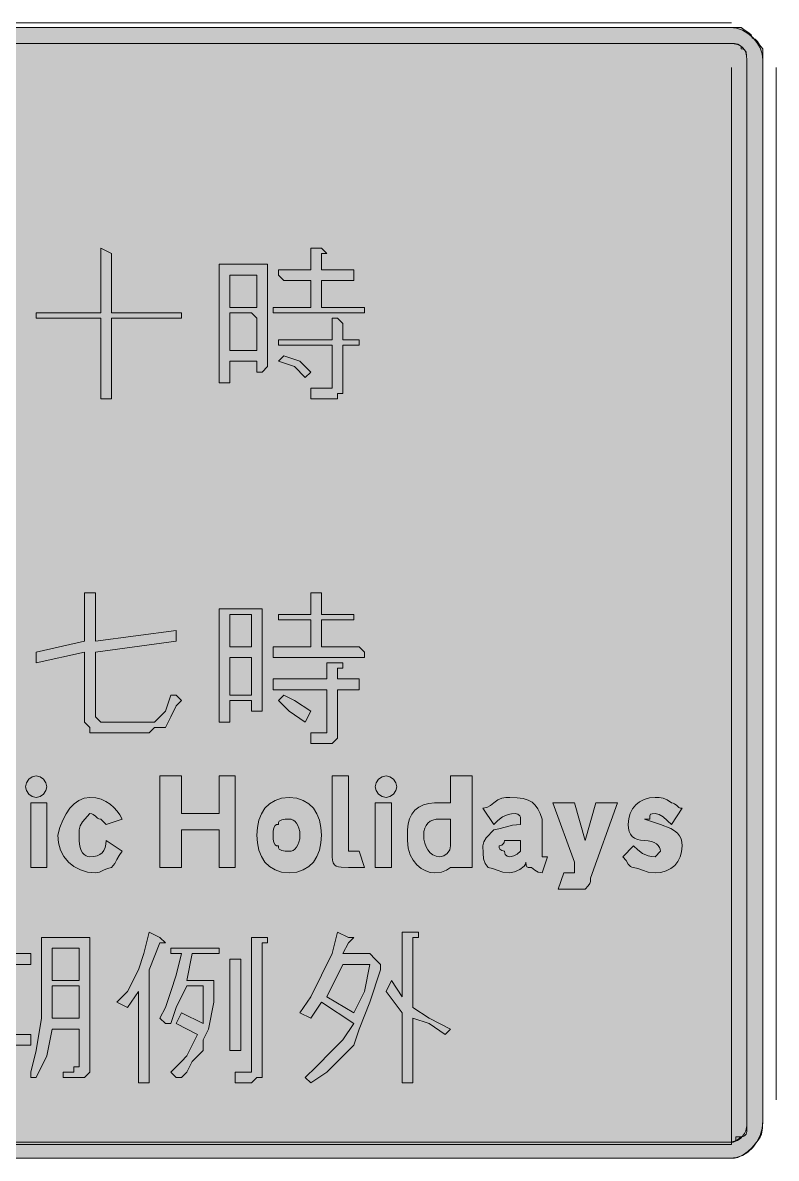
# Model space of a CAD drawing. Header units: metres. Extents: x 15 to 549, y 9 to 262.
# Drawn here: x 381.3 to 549.3, y 9 to 262.1 of the extents above; entities that cross this region are included whole.
import ezdxf

# ---------------------------------------------------------------- set-up
doc = ezdxf.new("R2010")
doc.units = ezdxf.units.M
for name, color, linetype, true_color in [('FILL_BLACK_000000', 7, 'Continuous', 0x000000), ('FILL_WHITE_FFFFFF', 7, 'Continuous', 0xffffff), ('STROKE_BLACK_000000', 7, 'Continuous', 0x000000)]:
    doc.layers.add(name, color=color, linetype=linetype, true_color=true_color)

msp = doc.modelspace()

# ---------------------------------------------------------------- hatches: boundary and pattern name
at = {"layer": 'FILL_BLACK_000000', "true_color": 0x000000}
h = msp.add_hatch(color=7, dxfattribs=at)
h.dxf.hatch_style = 1
h.paths.add_polyline_path([(20.99, 9.23), (20.22, 9.64), (19.47, 10.24), (18.57, 10.43), (17.67, 10.84), (16.77, 11.25), (15.87, 11.44), (15.68, 12.32), (15.27, 13.09), (14.67, 13.84), (14.67, 17.44), (14.67, 253.84), (14.67, 256.24), (14.86, 257.12), (15.27, 257.89), (15.87, 258.64), (16.77, 259.35), (17.67, 259.84), (18.57, 260.33), (19.47, 261.04), (21.87, 261.04), (539.07, 261.04), (541.47, 261.04), (542.35, 260.33), (543.12, 259.84), (543.66, 259.35), (543.82, 259.04), (543.87, 258.64), (544.27, 258.59), (544.58, 258.43), (545.07, 257.89), (545.56, 257.12), (546.27, 256.24), (546.27, 253.84), (546.27, 17.44), (546.23, 15.83), (545.97, 14.44), (545.68, 13.76), (545.26, 13.05), (543.87, 11.44), (542.95, 10.56), (541.92, 9.79), (540.66, 9.25), (539.92, 9.09), (539.07, 9.04), (21.87, 9.04), (20.99, 9.23)])
h.paths.add_polyline_path([(18.27, 13.84), (19.15, 13.65), (19.92, 13.24), (20.67, 12.64), (539.07, 12.64), (539.76, 12.66), (540.12, 12.79), (540.25, 13.15), (540.27, 13.84), (541.47, 13.84), (541.87, 13.89), (542.16, 14.03), (542.52, 14.44), (542.67, 15.04), (542.67, 16.24), (542.67, 253.84), (542.65, 254.72), (542.52, 255.49), (542.16, 256.03), (541.87, 256.19), (541.47, 256.24), (541.42, 256.64), (541.26, 256.93), (540.72, 257.29), (539.95, 257.42), (539.07, 257.44), (20.67, 257.44), (19.92, 257.29), (19.15, 256.93), (18.27, 256.24), (18.27, 253.84), (18.27, 16.24), (18.27, 15.04), (18.27, 13.84)], flags=16)
h = msp.add_hatch(color=7, dxfattribs=at)
h.dxf.hatch_style = 1
h.paths.add_polyline_path([(416.67, 197.44), (416.67, 196.24), (401.07, 196.24), (401.07, 178.24), (398.67, 178.24), (398.67, 196.24), (384.27, 196.24), (384.27, 197.44), (398.67, 197.44), (398.67, 211.84), (401.07, 210.64), (401.07, 197.44), (416.67, 197.44)])
h = msp.add_hatch(color=7, dxfattribs=at)
h.dxf.hatch_style = 1
h.paths.add_polyline_path([(457.47, 197.44), (437.07, 197.44), (437.07, 198.64), (445.47, 198.64), (445.47, 204.64), (439.47, 204.64), (438.27, 205.84), (438.27, 207.04), (439.47, 207.04), (445.47, 207.04), (445.47, 211.84), (446.67, 211.84), (447.87, 211.84), (449.07, 210.64), (447.87, 210.64), (447.87, 207.04), (449.07, 207.04), (455.07, 207.04), (455.07, 205.84), (455.07, 204.64), (449.07, 204.64), (447.87, 204.64), (447.87, 198.64), (449.07, 198.64), (457.47, 198.64), (457.47, 197.44)])
h = msp.add_hatch(color=7, dxfattribs=at)
h.dxf.hatch_style = 1
h.paths.add_polyline_path([(435.87, 208.24), (435.87, 185.44), (434.67, 184.24), (433.47, 184.24), (433.47, 185.44), (433.47, 186.64), (432.27, 186.64), (427.47, 186.64), (427.47, 181.84), (425.07, 181.84), (425.07, 208.24), (434.67, 208.24), (435.87, 208.24)])
h.paths.add_polyline_path([(433.47, 189.04), (433.47, 196.24), (432.27, 197.44), (427.47, 197.44), (427.47, 196.24), (427.47, 189.04), (432.27, 189.04), (433.47, 189.04)], flags=16)
h.paths.add_polyline_path([(433.47, 205.84), (432.27, 205.84), (427.47, 205.84), (427.47, 198.64), (432.27, 198.64), (433.47, 198.64), (433.47, 205.84)], flags=16)
h = msp.add_hatch(color=7, dxfattribs=at)
h.dxf.hatch_style = 1
h.paths.add_polyline_path([(450.27, 196.24), (451.47, 196.24), (452.67, 195.04), (452.67, 192.64), (452.67, 191.44), (456.27, 191.44), (456.27, 190.24), (452.67, 190.24), (452.67, 180.64), (452.67, 179.44), (451.47, 179.44), (451.47, 178.24), (450.27, 178.24), (446.67, 178.24), (445.47, 178.24), (445.47, 179.44), (445.47, 180.64), (446.67, 180.64), (449.07, 180.64), (450.27, 180.64), (450.27, 181.84), (450.27, 190.24), (438.27, 190.24), (438.27, 191.44), (450.27, 191.44), (450.27, 192.64), (450.27, 195.04), (450.27, 196.24)])
h = msp.add_hatch(color=7, dxfattribs=at)
h.dxf.hatch_style = 1
h.paths.add_polyline_path([(443.07, 186.64), (445.47, 184.24), (444.27, 183.04), (441.87, 185.44), (438.27, 186.64), (439.47, 187.84), (443.07, 186.64)])
h = msp.add_hatch(color=7, dxfattribs=at)
h.dxf.hatch_style = 1
h.paths.add_polyline_path([(395.07, 124.24), (395.07, 135.04), (397.47, 135.04), (397.47, 133.84), (397.47, 124.24), (415.47, 126.64), (415.47, 124.24), (397.47, 121.84), (397.47, 107.44), (398.67, 106.24), (401.07, 106.24), (409.47, 106.24), (410.67, 106.24), (413.07, 108.64), (414.27, 112.24), (415.47, 112.24), (416.67, 111.04), (415.47, 109.84), (414.27, 107.44), (413.07, 105.04), (410.67, 105.04), (409.47, 103.84), (397.47, 103.84), (396.27, 103.84), (396.27, 105.04), (395.07, 106.24), (395.07, 107.44), (395.07, 121.84), (384.27, 119.44), (384.27, 121.84), (395.07, 124.24)])
h = msp.add_hatch(color=7, dxfattribs=at)
h.dxf.hatch_style = 1
h.paths.add_polyline_path([(457.47, 121.84), (457.47, 120.64), (456.27, 120.64), (437.07, 120.64), (437.07, 121.84), (437.07, 123.04), (445.47, 123.04), (445.47, 129.04), (439.47, 129.04), (438.27, 129.04), (438.27, 130.24), (439.47, 130.24), (445.47, 130.24), (445.47, 131.44), (445.47, 135.04), (446.67, 135.04), (447.87, 135.04), (447.87, 133.84), (447.87, 131.44), (447.87, 130.24), (455.07, 130.24), (455.07, 129.04), (447.87, 129.04), (447.87, 123.04), (456.27, 123.04), (457.47, 121.84)])
h = msp.add_hatch(color=7, dxfattribs=at)
h.dxf.hatch_style = 1
h.paths.add_polyline_path([(434.67, 108.64), (433.47, 108.64), (432.27, 108.64), (432.27, 111.04), (427.47, 111.04), (427.47, 106.24), (426.27, 106.24), (425.07, 106.24), (425.07, 131.44), (434.67, 131.44), (434.67, 108.64)])
h.paths.add_polyline_path([(432.27, 120.64), (427.47, 120.64), (427.47, 112.24), (432.27, 112.24), (432.27, 120.64)], flags=16)
h.paths.add_polyline_path([(427.47, 130.24), (427.47, 123.04), (432.27, 123.04), (432.27, 130.24), (427.47, 130.24)], flags=16)
h = msp.add_hatch(color=7, dxfattribs=at)
h.dxf.hatch_style = 1
h.paths.add_polyline_path([(450.27, 119.44), (451.47, 119.44), (452.67, 119.44), (452.67, 118.24), (451.47, 118.24), (451.47, 115.84), (452.67, 115.84), (456.27, 115.84), (456.27, 113.44), (452.67, 113.44), (451.47, 113.44), (451.47, 103.84), (451.47, 102.64), (450.27, 101.44), (446.67, 101.44), (445.47, 101.44), (445.47, 102.64), (445.47, 103.84), (449.07, 103.84), (449.07, 105.04), (449.07, 113.44), (438.27, 113.44), (437.07, 113.44), (437.07, 115.84), (438.27, 115.84), (449.07, 115.84), (449.07, 119.44), (450.27, 119.44)])
h = msp.add_hatch(color=7, dxfattribs=at)
h.dxf.hatch_style = 1
h.paths.add_polyline_path([(441.87, 111.04), (445.47, 108.64), (444.27, 106.24), (440.67, 108.64), (438.27, 111.04), (439.47, 112.24), (441.87, 111.04)])
h = msp.add_hatch(color=7, dxfattribs=at)
h.dxf.hatch_style = 1
h.paths.add_polyline_path([(386.46, 90.96), (385.92, 90.19), (385.15, 89.65), (384.27, 89.44), (383.39, 89.65), (382.62, 90.19), (382.08, 90.96), (381.87, 91.84), (382.08, 92.72), (382.62, 93.49), (383.39, 94.03), (384.27, 94.24), (385.15, 94.03), (385.92, 93.49), (386.46, 92.72), (386.67, 91.84), (386.46, 90.96)])
h = msp.add_hatch(color=7, dxfattribs=at)
h.dxf.hatch_style = 1
h.paths.add_polyline_path([(416.67, 94.24), (416.67, 85.84), (420.27, 85.84), (425.07, 85.84), (425.07, 94.24), (428.67, 94.24), (428.67, 73.84), (425.07, 73.84), (425.07, 82.24), (420.27, 82.24), (416.67, 82.24), (416.67, 73.84), (411.87, 73.84), (411.87, 94.24), (416.67, 94.24)])
h = msp.add_hatch(color=7, dxfattribs=at)
h.dxf.hatch_style = 1
h.paths.add_polyline_path([(453.87, 78.64), (453.87, 77.44), (456.27, 77.44), (457.47, 73.84), (456.27, 73.84), (453.87, 73.84), (452.3, 73.88), (451.68, 73.97), (451.17, 74.14), (450.78, 74.43), (450.5, 74.85), (450.33, 75.45), (450.27, 76.24), (450.27, 77.44), (450.27, 94.24), (453.87, 94.24), (453.87, 78.64)])
h = msp.add_hatch(color=7, dxfattribs=at)
h.dxf.hatch_style = 1
h.paths.add_polyline_path([(464.46, 90.96), (463.92, 90.19), (463.15, 89.65), (462.27, 89.44), (461.39, 89.65), (460.62, 90.19), (460.08, 90.96), (459.87, 91.84), (460.08, 92.72), (460.62, 93.49), (461.39, 94.03), (462.27, 94.24), (463.15, 94.03), (463.92, 93.49), (464.46, 92.72), (464.67, 91.84), (464.46, 90.96)])
h = msp.add_hatch(color=7, dxfattribs=at)
h.dxf.hatch_style = 1
h.paths.add_polyline_path([(481.47, 94.24), (481.47, 73.84), (476.67, 73.84), (475.77, 73.24), (474.65, 72.83), (473.07, 72.64), (472.12, 72.75), (471.12, 73.09), (470.12, 73.65), (469.17, 74.44), (468.34, 75.45), (467.67, 76.69), (467.23, 78.15), (467.07, 79.84), (467.07, 81.04), (467.07, 82.24), (467.18, 83.53), (467.5, 84.7), (468.02, 85.72), (468.72, 86.59), (469.59, 87.29), (470.61, 87.81), (471.78, 88.13), (473.07, 88.24), (476.67, 88.24), (476.67, 94.24), (481.47, 94.24)])
h.paths.add_polyline_path([(476.67, 83.44), (476.67, 84.64), (474.27, 84.64), (473.43, 84.58), (472.7, 84.41), (472.08, 84.13), (471.57, 83.74), (471.18, 83.23), (470.9, 82.61), (470.73, 81.88), (470.67, 81.04), (470.73, 80.14), (470.9, 79.28), (471.18, 78.47), (471.57, 77.74), (472.08, 77.13), (472.7, 76.65), (473.43, 76.35), (474.27, 76.24), (475.15, 76.45), (475.92, 76.99), (476.46, 77.76), (476.67, 78.64), (476.67, 82.24), (476.67, 83.44)], flags=16)
h = msp.add_hatch(color=7, dxfattribs=at)
h.dxf.hatch_style = 1
h.paths.add_polyline_path([(403.47, 77.44), (402.76, 76.54), (402.27, 75.64), (401.78, 74.74), (401.07, 73.84), (400.17, 73.65), (399.27, 73.24), (398.37, 72.83), (397.47, 72.64), (395.73, 72.8), (394.13, 73.28), (392.7, 74.03), (391.47, 75.04), (390.46, 76.27), (389.71, 77.7), (389.23, 79.3), (389.07, 81.04), (389.58, 82.78), (390.2, 84.38), (390.93, 85.81), (391.77, 87.04), (392.73, 88.05), (393.8, 88.8), (394.98, 89.28), (396.27, 89.44), (397.56, 89.33), (398.75, 89.03), (399.81, 88.55), (400.77, 87.94), (401.61, 87.21), (402.35, 86.4), (402.96, 85.54), (403.47, 84.64), (399.87, 83.44), (398.67, 84.64), (398.27, 84.69), (397.96, 84.83), (397.47, 85.24), (396.98, 85.65), (396.67, 85.79), (396.27, 85.84), (394.62, 84.04), (394.08, 83.14), (393.87, 82.24), (393.87, 81.04), (393.87, 79.84), (393.92, 79), (394.08, 78.26), (394.31, 77.65), (394.62, 77.14), (394.98, 76.75), (395.39, 76.46), (395.82, 76.3), (396.27, 76.24), (397.11, 76.3), (397.85, 76.46), (398.46, 76.75), (398.97, 77.14), (399.36, 77.65), (399.65, 78.26), (399.81, 79), (399.87, 79.84), (403.47, 77.44)])
h = msp.add_hatch(color=7, dxfattribs=at)
h.dxf.hatch_style = 1
h.paths.add_polyline_path([(433.92, 84.38), (434.48, 85.81), (435.27, 87.04), (436.28, 88.05), (437.52, 88.8), (438.98, 89.28), (440.67, 89.44), (442.36, 89.28), (443.82, 88.8), (445.06, 88.05), (446.07, 87.04), (446.86, 85.81), (447.42, 84.38), (447.76, 82.78), (447.87, 81.04), (447.76, 79.3), (447.42, 77.7), (446.86, 76.27), (446.07, 75.04), (445.06, 74.03), (443.82, 73.28), (442.36, 72.8), (440.67, 72.64), (438.98, 72.8), (437.52, 73.28), (436.28, 74.03), (435.27, 75.04), (434.48, 76.27), (433.92, 77.7), (433.58, 79.3), (433.47, 81.04), (433.58, 82.78), (433.92, 84.38)])
h.paths.add_polyline_path([(439.02, 84.49), (438.48, 84.13), (438.32, 83.84), (438.27, 83.44), (437.87, 83.39), (437.58, 83.23), (437.22, 82.69), (437.09, 81.92), (437.07, 81.04), (437.09, 80.16), (437.22, 79.39), (437.58, 78.85), (437.87, 78.69), (438.27, 78.64), (438.32, 78.24), (438.48, 77.95), (439.02, 77.59), (439.79, 77.46), (440.67, 77.44), (441.12, 77.5), (441.55, 77.66), (441.96, 77.95), (442.32, 78.34), (442.63, 78.85), (442.86, 79.46), (443.02, 80.2), (443.07, 81.04), (443.02, 81.88), (442.86, 82.61), (442.63, 83.23), (442.32, 83.74), (441.96, 84.13), (441.55, 84.41), (441.12, 84.58), (440.67, 84.64), (439.79, 84.62), (439.02, 84.49)], flags=16)
h = msp.add_hatch(color=7, dxfattribs=at)
h.dxf.hatch_style = 1
h.paths.add_polyline_path([(492.22, 85.04), (492.08, 85.33), (491.67, 85.69), (491.07, 85.84), (490.22, 85.79), (489.48, 85.63), (488.22, 85.09), (487.19, 84.32), (486.27, 83.44), (483.87, 87.04), (484.75, 87.23), (485.52, 87.64), (486.27, 88.24), (487.17, 88.93), (488.07, 89.29), (488.97, 89.42), (489.87, 89.44), (491.51, 89.38), (492.85, 89.2), (493.94, 88.87), (494.82, 88.39), (495.53, 87.74), (496.11, 86.91), (496.61, 85.88), (497.07, 84.64), (497.07, 77.44), (497.07, 76.24), (498.27, 76.24), (497.07, 72.64), (496.19, 72.83), (495.42, 73.24), (494.67, 73.84), (493.98, 73.86), (493.62, 73.99), (493.49, 74.35), (493.47, 75.04), (493.36, 74.59), (493.08, 74.16), (492.12, 73.39), (490.94, 72.85), (489.87, 72.64), (488.28, 72.83), (487.02, 73.24), (485.99, 73.65), (485.07, 73.84), (484.38, 74.76), (484.02, 75.79), (483.89, 77.05), (483.87, 78.64), (484.08, 79.54), (484.62, 80.44), (486.27, 82.24), (487.38, 82.43), (488.82, 82.84), (490.49, 83.25), (492.27, 83.44), (492.27, 84.64), (492.22, 85.04)])
h.paths.add_polyline_path([(487.66, 77.95), (488.07, 77.59), (488.67, 77.44), (488.72, 77.04), (488.86, 76.75), (489.27, 76.39), (489.87, 76.24), (490.75, 76.43), (491.52, 76.84), (492.27, 77.44), (492.27, 79.84), (488.67, 79.84), (488.62, 79.44), (488.48, 79.15), (488.07, 78.79), (487.47, 78.64), (487.52, 78.24), (487.66, 77.95)], flags=16)
h = msp.add_hatch(color=7, dxfattribs=at)
h.dxf.hatch_style = 1
h.paths.add_polyline_path([(525.74, 82.52), (526.57, 82.03), (527.22, 81.49), (527.7, 80.9), (528.03, 80.23), (528.21, 79.49), (528.27, 78.64), (528.16, 77.35), (527.84, 76.18), (527.32, 75.16), (526.62, 74.29), (525.75, 73.59), (524.73, 73.07), (523.56, 72.75), (522.27, 72.64), (520.68, 72.83), (519.42, 73.24), (518.39, 73.65), (517.47, 73.84), (517.07, 73.89), (516.76, 74.05), (516.27, 74.59), (515.78, 75.36), (515.07, 76.24), (517.47, 78.64), (518.39, 77.76), (519.42, 76.99), (520.68, 76.45), (521.42, 76.29), (522.27, 76.24), (523.47, 77.44), (523.41, 77.89), (523.25, 78.32), (522.96, 78.73), (522.57, 79.09), (522.06, 79.4), (521.45, 79.63), (520.71, 79.79), (519.87, 79.84), (519.03, 79.9), (518.3, 80.06), (517.68, 80.35), (517.17, 80.74), (516.78, 81.25), (516.5, 81.86), (516.33, 82.6), (516.27, 83.44), (516.38, 84.73), (516.7, 85.9), (517.22, 86.92), (517.92, 87.79), (518.79, 88.49), (519.81, 89.01), (520.98, 89.33), (522.27, 89.44), (523.17, 89.42), (524.07, 89.29), (524.97, 88.93), (525.87, 88.24), (526.27, 88.19), (526.58, 88.05), (527.07, 87.64), (527.56, 87.23), (527.87, 87.09), (528.27, 87.04), (525.87, 83.44), (524.07, 85.09), (523.17, 85.63), (522.27, 85.84), (521.58, 85.82), (521.22, 85.69), (521.09, 85.33), (521.07, 84.64), (519.87, 84.64), (523.47, 83.44), (525.74, 82.52)])
h = msp.add_hatch(color=7, dxfattribs=at)
h.dxf.hatch_style = 1
h.paths.add_polyline_path([(383.07, 88.24), (386.67, 88.24), (386.67, 73.84), (383.07, 73.84), (383.07, 88.24)])
h = msp.add_hatch(color=7, dxfattribs=at)
h.dxf.hatch_style = 1
h.paths.add_polyline_path([(463.47, 88.24), (463.47, 73.84), (459.87, 73.84), (459.87, 88.24), (463.47, 88.24)])
h = msp.add_hatch(color=7, dxfattribs=at)
h.dxf.hatch_style = 1
h.paths.add_polyline_path([(509.07, 88.24), (513.87, 88.24), (507.87, 71.44), (507.85, 70.73), (507.72, 70.24), (507.36, 69.75), (506.67, 69.04), (505.47, 69.04), (500.67, 69.04), (501.87, 72.64), (503.07, 72.64), (504.27, 72.64), (504.27, 73.84), (504.27, 75.04), (499.47, 88.24), (504.27, 88.24), (506.67, 79.84), (509.07, 88.24)])
h = msp.add_hatch(color=7, dxfattribs=at)
h.dxf.hatch_style = 1
h.paths.add_polyline_path([(365.07, 54.64), (367.47, 54.64), (368.67, 54.64), (368.67, 59.44), (369.87, 59.44), (371.07, 59.44), (371.07, 58.24), (371.07, 54.64), (377.07, 54.64), (377.07, 59.44), (379.47, 59.44), (380.67, 58.24), (379.47, 58.24), (379.47, 54.64), (383.07, 54.64), (383.07, 53.44), (383.07, 52.24), (379.47, 52.24), (379.47, 36.64), (383.07, 36.64), (383.07, 35.44), (383.07, 34.24), (363.87, 34.24), (363.87, 35.44), (363.87, 36.64), (367.47, 36.64), (368.67, 36.64), (368.67, 52.24), (367.47, 52.24), (365.07, 52.24), (365.07, 53.44), (365.07, 54.64)])
h.paths.add_polyline_path([(377.07, 48.64), (377.07, 52.24), (371.07, 52.24), (371.07, 48.64), (377.07, 48.64)], flags=16)
h.paths.add_polyline_path([(377.07, 47.44), (371.07, 47.44), (371.07, 46.24), (371.07, 42.64), (377.07, 42.64), (377.07, 46.24), (377.07, 47.44)], flags=16)
h.paths.add_polyline_path([(371.07, 40.24), (371.07, 36.64), (377.07, 36.64), (377.07, 40.24), (377.07, 41.44), (371.07, 41.44), (371.07, 40.24)], flags=16)
h = msp.add_hatch(color=7, dxfattribs=at)
h.dxf.hatch_style = 1
h.paths.add_polyline_path([(393.87, 30.64), (393.87, 31.84), (393.87, 37.84), (387.87, 37.84), (386.67, 31.84), (384.27, 27.04), (383.07, 27.04), (383.07, 28.24), (384.27, 33.04), (385.47, 40.24), (385.47, 48.64), (385.47, 58.24), (396.27, 58.24), (396.27, 31.84), (396.27, 30.64), (396.27, 28.24), (395.07, 27.04), (393.87, 27.04), (390.27, 27.04), (390.27, 28.24), (392.67, 28.24), (392.67, 29.44), (393.87, 29.44), (393.87, 30.64)])
h.paths.add_polyline_path([(393.87, 47.44), (387.87, 47.44), (387.87, 40.24), (393.87, 40.24), (393.87, 47.44)], flags=16)
h.paths.add_polyline_path([(387.87, 55.84), (387.87, 48.64), (393.87, 48.64), (393.87, 55.84), (387.87, 55.84)], flags=16)
h = msp.add_hatch(color=7, dxfattribs=at)
h.dxf.hatch_style = 1
h.paths.add_polyline_path([(404.67, 46.24), (407.07, 51.04), (408.27, 54.64), (409.47, 59.44), (411.87, 58.24), (413.07, 57.04), (411.87, 57.04), (409.47, 51.04), (409.47, 25.84), (407.07, 25.84), (407.07, 46.24), (404.67, 42.64), (402.27, 43.84), (404.67, 46.24)])
h = msp.add_hatch(color=7, dxfattribs=at)
h.dxf.hatch_style = 1
h.paths.add_polyline_path([(431.07, 28.24), (432.27, 28.24), (432.27, 29.44), (432.27, 30.64), (432.27, 58.24), (434.67, 58.24), (435.87, 58.24), (435.87, 57.04), (434.67, 57.04), (434.67, 29.44), (434.67, 28.24), (434.67, 27.04), (433.47, 27.04), (432.27, 25.84), (429.87, 25.84), (428.67, 25.84), (428.67, 27.04), (428.67, 28.24), (429.87, 28.24), (431.07, 28.24)])
h = msp.add_hatch(color=7, dxfattribs=at)
h.dxf.hatch_style = 1
h.paths.add_polyline_path([(455.07, 39.04), (447.87, 43.84), (445.47, 40.24), (443.07, 41.44), (445.47, 45.04), (447.87, 49.84), (450.27, 54.64), (451.47, 59.44), (453.87, 58.24), (455.07, 58.24), (453.87, 57.04), (452.67, 54.64), (458.67, 54.64), (459.87, 53.44), (461.07, 52.24), (461.07, 51.04), (458.67, 43.84), (456.27, 37.84), (455.07, 34.24), (451.47, 30.64), (449.07, 28.24), (445.47, 25.84), (444.27, 27.04), (446.67, 29.44), (450.27, 33.04), (452.67, 35.44), (455.07, 39.04)])
h.paths.add_polyline_path([(449.07, 45.04), (455.07, 41.44), (457.47, 46.24), (458.67, 52.24), (452.67, 52.24), (449.07, 45.04)], flags=16)
h = msp.add_hatch(color=7, dxfattribs=at)
h.dxf.hatch_style = 1
h.paths.add_polyline_path([(465.87, 45.04), (465.87, 59.44), (468.27, 59.44), (469.47, 59.44), (469.47, 58.24), (468.27, 58.24), (468.27, 42.64), (471.87, 40.24), (476.67, 37.84), (475.47, 36.64), (471.87, 39.04), (468.27, 40.24), (468.27, 25.84), (465.87, 25.84), (465.87, 41.44), (462.27, 46.24), (463.47, 48.64), (465.87, 45.04)])
h = msp.add_hatch(color=7, dxfattribs=at)
h.dxf.hatch_style = 1
h.paths.add_polyline_path([(414.27, 55.84), (425.07, 55.84), (425.07, 54.64), (419.07, 54.64), (417.87, 48.64), (423.87, 48.64), (423.87, 43.84), (422.67, 37.84), (421.47, 35.44), (421.47, 33.04), (419.07, 30.64), (417.87, 28.24), (416.67, 27.04), (415.47, 27.04), (414.27, 28.24), (416.67, 30.64), (417.87, 31.84), (419.07, 34.24), (420.27, 36.64), (415.47, 39.04), (416.67, 41.44), (421.47, 39.04), (421.47, 42.64), (421.47, 47.44), (417.87, 47.44), (415.47, 42.64), (414.27, 39.04), (413.07, 39.04), (411.87, 40.24), (413.07, 42.64), (414.27, 46.24), (415.47, 49.84), (416.67, 54.64), (414.27, 54.64), (414.27, 55.84)])
h = msp.add_hatch(color=7, dxfattribs=at)
h.dxf.hatch_style = 1
h.paths.add_polyline_path([(429.87, 53.44), (429.87, 52.24), (429.87, 33.04), (427.47, 33.04), (427.47, 53.44), (428.67, 53.44), (429.87, 53.44)])
at = {"layer": 'FILL_WHITE_FFFFFF', "true_color": 0xffffff}
h = msp.add_hatch(color=7, dxfattribs=at)
h.dxf.hatch_style = 1
h.paths.add_polyline_path([(539.95, 257.42), (540.72, 257.29), (541.26, 256.93), (541.42, 256.64), (541.47, 256.24), (541.87, 256.19), (542.16, 256.03), (542.52, 255.49), (542.65, 254.72), (542.67, 253.84), (542.67, 16.24), (542.67, 15.04), (542.52, 14.44), (542.16, 14.03), (541.87, 13.89), (541.47, 13.84), (540.72, 13.24), (539.95, 12.83), (539.07, 12.64), (20.67, 12.64), (19.47, 13.84), (18.27, 13.84), (18.27, 15.04), (18.27, 16.24), (18.27, 253.84), (18.27, 256.24), (19.15, 256.93), (19.92, 257.29), (20.67, 257.44), (539.07, 257.44), (539.95, 257.42)])

# ---------------------------------------------------------------- linework, layer by layer
at = {"layer": 'FILL_BLACK_000000', "lineweight": 0, "true_color": 0x000000}
for points in [[(21.87, 261.04), (539.07, 261.04), (541.47, 261.04), (542.35, 260.33), (543.12, 259.84), (543.66, 259.35), (543.82, 259.04), (543.87, 258.64), (544.27, 258.59), (544.58, 258.43), (545.07, 257.89), (545.56, 257.12), (546.27, 256.24), (546.27, 253.84), (546.27, 17.44), (546.23, 15.83), (545.97, 14.44), (545.68, 13.76), (545.26, 13.05), (543.87, 11.44), (542.95, 10.56), (541.92, 9.79), (540.66, 9.25), (539.92, 9.09), (539.07, 9.04), (21.87, 9.04)], [(20.67, 12.64), (539.07, 12.64), (539.76, 12.66), (540.12, 12.79), (540.25, 13.15), (540.27, 13.84), (541.47, 13.84), (541.87, 13.89), (542.16, 14.03), (542.52, 14.44), (542.67, 15.04), (542.67, 16.24), (542.67, 253.84), (542.65, 254.72), (542.52, 255.49), (542.16, 256.03), (541.87, 256.19), (541.47, 256.24), (541.42, 256.64), (541.26, 256.93), (540.72, 257.29), (539.95, 257.42), (539.07, 257.44), (20.67, 257.44)], [(379.47, 54.64), (383.07, 54.64), (383.07, 53.44), (383.07, 52.24), (379.47, 52.24)], [(379.47, 36.64), (383.07, 36.64), (383.07, 35.44), (383.07, 34.24), (363.87, 34.24)]]:
    msp.add_lwpolyline(points, dxfattribs=at)
for points in [[(416.67, 197.44), (416.67, 196.24), (401.07, 196.24), (401.07, 178.24), (398.67, 178.24), (398.67, 196.24), (384.27, 196.24), (384.27, 197.44), (398.67, 197.44), (398.67, 211.84), (401.07, 210.64), (401.07, 197.44)], [(457.47, 197.44), (437.07, 197.44), (437.07, 198.64), (445.47, 198.64), (445.47, 204.64), (439.47, 204.64), (438.27, 205.84), (438.27, 207.04), (439.47, 207.04), (445.47, 207.04), (445.47, 211.84), (446.67, 211.84), (447.87, 211.84), (449.07, 210.64), (447.87, 210.64), (447.87, 207.04), (449.07, 207.04), (455.07, 207.04), (455.07, 205.84), (455.07, 204.64), (449.07, 204.64), (447.87, 204.64), (447.87, 198.64), (449.07, 198.64), (457.47, 198.64)], [(435.87, 208.24), (435.87, 185.44), (434.67, 184.24), (433.47, 184.24), (433.47, 185.44), (433.47, 186.64), (432.27, 186.64), (427.47, 186.64), (427.47, 181.84), (425.07, 181.84), (425.07, 208.24), (434.67, 208.24)], [(433.47, 205.84), (432.27, 205.84), (427.47, 205.84), (427.47, 198.64), (432.27, 198.64), (433.47, 198.64)], [(433.47, 189.04), (433.47, 196.24), (432.27, 197.44), (427.47, 197.44), (427.47, 196.24), (427.47, 189.04), (432.27, 189.04)], [(450.27, 196.24), (451.47, 196.24), (452.67, 195.04), (452.67, 192.64), (452.67, 191.44), (456.27, 191.44), (456.27, 190.24), (452.67, 190.24), (452.67, 180.64), (452.67, 179.44), (451.47, 179.44), (451.47, 178.24), (450.27, 178.24), (446.67, 178.24), (445.47, 178.24), (445.47, 179.44), (445.47, 180.64), (446.67, 180.64), (449.07, 180.64), (450.27, 180.64), (450.27, 181.84), (450.27, 190.24), (438.27, 190.24), (438.27, 191.44), (450.27, 191.44), (450.27, 192.64), (450.27, 195.04)], [(443.07, 186.64), (445.47, 184.24), (444.27, 183.04), (441.87, 185.44), (438.27, 186.64), (439.47, 187.84)], [(395.07, 124.24), (395.07, 135.04), (397.47, 135.04), (397.47, 133.84), (397.47, 124.24), (415.47, 126.64), (415.47, 124.24), (397.47, 121.84), (397.47, 107.44), (398.67, 106.24), (401.07, 106.24), (409.47, 106.24), (410.67, 106.24), (413.07, 108.64), (414.27, 112.24), (415.47, 112.24), (416.67, 111.04), (415.47, 109.84), (414.27, 107.44), (413.07, 105.04), (410.67, 105.04), (409.47, 103.84), (397.47, 103.84), (396.27, 103.84), (396.27, 105.04), (395.07, 106.24), (395.07, 107.44), (395.07, 121.84), (384.27, 119.44), (384.27, 121.84)], [(457.47, 121.84), (457.47, 120.64), (456.27, 120.64), (437.07, 120.64), (437.07, 121.84), (437.07, 123.04), (445.47, 123.04), (445.47, 129.04), (439.47, 129.04), (438.27, 129.04), (438.27, 130.24), (439.47, 130.24), (445.47, 130.24), (445.47, 131.44), (445.47, 135.04), (446.67, 135.04), (447.87, 135.04), (447.87, 133.84), (447.87, 131.44), (447.87, 130.24), (455.07, 130.24), (455.07, 129.04), (447.87, 129.04), (447.87, 123.04), (456.27, 123.04)], [(434.67, 108.64), (433.47, 108.64), (432.27, 108.64), (432.27, 111.04), (427.47, 111.04), (427.47, 106.24), (426.27, 106.24), (425.07, 106.24), (425.07, 131.44), (434.67, 131.44)], [(427.47, 130.24), (427.47, 123.04), (432.27, 123.04), (432.27, 130.24)], [(432.27, 120.64), (427.47, 120.64), (427.47, 112.24), (432.27, 112.24)], [(450.27, 119.44), (451.47, 119.44), (452.67, 119.44), (452.67, 118.24), (451.47, 118.24), (451.47, 115.84), (452.67, 115.84), (456.27, 115.84), (456.27, 113.44), (452.67, 113.44), (451.47, 113.44), (451.47, 103.84), (451.47, 102.64), (450.27, 101.44), (446.67, 101.44), (445.47, 101.44), (445.47, 102.64), (445.47, 103.84), (449.07, 103.84), (449.07, 105.04), (449.07, 113.44), (438.27, 113.44), (437.07, 113.44), (437.07, 115.84), (438.27, 115.84), (449.07, 115.84), (449.07, 119.44)], [(441.87, 111.04), (445.47, 108.64), (444.27, 106.24), (440.67, 108.64), (438.27, 111.04), (439.47, 112.24)], [(386.46, 90.96), (385.92, 90.19), (385.15, 89.65), (384.27, 89.44), (383.39, 89.65), (382.62, 90.19), (382.08, 90.96), (381.87, 91.84), (382.08, 92.72), (382.62, 93.49), (383.39, 94.03), (384.27, 94.24), (385.15, 94.03), (385.92, 93.49), (386.46, 92.72), (386.67, 91.84)], [(416.67, 94.24), (416.67, 85.84), (420.27, 85.84), (425.07, 85.84), (425.07, 94.24), (428.67, 94.24), (428.67, 73.84), (425.07, 73.84), (425.07, 82.24), (420.27, 82.24), (416.67, 82.24), (416.67, 73.84), (411.87, 73.84), (411.87, 94.24)], [(453.87, 78.64), (453.87, 77.44), (456.27, 77.44), (457.47, 73.84), (456.27, 73.84), (453.87, 73.84), (452.3, 73.88), (451.68, 73.97), (451.17, 74.14), (450.78, 74.43), (450.5, 74.85), (450.33, 75.45), (450.27, 76.24), (450.27, 77.44), (450.27, 94.24), (453.87, 94.24)], [(464.46, 90.96), (463.92, 90.19), (463.15, 89.65), (462.27, 89.44), (461.39, 89.65), (460.62, 90.19), (460.08, 90.96), (459.87, 91.84), (460.08, 92.72), (460.62, 93.49), (461.39, 94.03), (462.27, 94.24), (463.15, 94.03), (463.92, 93.49), (464.46, 92.72), (464.67, 91.84)], [(481.47, 94.24), (481.47, 73.84), (476.67, 73.84), (475.77, 73.24), (474.65, 72.83), (473.07, 72.64), (472.12, 72.75), (471.12, 73.09), (470.12, 73.65), (469.17, 74.44), (468.34, 75.45), (467.67, 76.69), (467.23, 78.15), (467.07, 79.84), (467.07, 81.04), (467.07, 82.24), (467.18, 83.53), (467.5, 84.7), (468.02, 85.72), (468.72, 86.59), (469.59, 87.29), (470.61, 87.81), (471.78, 88.13), (473.07, 88.24), (476.67, 88.24), (476.67, 94.24)], [(403.47, 77.44), (402.76, 76.54), (402.27, 75.64), (401.78, 74.74), (401.07, 73.84), (400.17, 73.65), (399.27, 73.24), (398.37, 72.83), (397.47, 72.64), (395.73, 72.8), (394.13, 73.28), (392.7, 74.03), (391.47, 75.04), (390.46, 76.27), (389.71, 77.7), (389.23, 79.3), (389.07, 81.04), (389.58, 82.78), (390.2, 84.38), (390.93, 85.81), (391.77, 87.04), (392.73, 88.05), (393.8, 88.8), (394.98, 89.28), (396.27, 89.44), (397.56, 89.33), (398.75, 89.03), (399.81, 88.55), (400.77, 87.94), (401.61, 87.21), (402.35, 86.4), (402.96, 85.54), (403.47, 84.64), (399.87, 83.44), (398.67, 84.64), (398.27, 84.69), (397.96, 84.83), (397.47, 85.24), (396.98, 85.65), (396.67, 85.79), (396.27, 85.84), (394.62, 84.04), (394.08, 83.14), (393.87, 82.24), (393.87, 81.04), (393.87, 79.84), (393.92, 79), (394.08, 78.26), (394.31, 77.65), (394.62, 77.14), (394.98, 76.75), (395.39, 76.46), (395.82, 76.3), (396.27, 76.24), (397.11, 76.3), (397.85, 76.46), (398.46, 76.75), (398.97, 77.14), (399.36, 77.65), (399.65, 78.26), (399.81, 79), (399.87, 79.84)], [(433.92, 84.38), (434.48, 85.81), (435.27, 87.04), (436.28, 88.05), (437.52, 88.8), (438.98, 89.28), (440.67, 89.44), (442.36, 89.28), (443.82, 88.8), (445.06, 88.05), (446.07, 87.04), (446.86, 85.81), (447.42, 84.38), (447.76, 82.78), (447.87, 81.04), (447.76, 79.3), (447.42, 77.7), (446.86, 76.27), (446.07, 75.04), (445.06, 74.03), (443.82, 73.28), (442.36, 72.8), (440.67, 72.64), (438.98, 72.8), (437.52, 73.28), (436.28, 74.03), (435.27, 75.04), (434.48, 76.27), (433.92, 77.7), (433.58, 79.3), (433.47, 81.04), (433.58, 82.78)], [(492.22, 85.04), (492.08, 85.33), (491.67, 85.69), (491.07, 85.84), (490.22, 85.79), (489.48, 85.63), (488.22, 85.09), (487.19, 84.32), (486.27, 83.44), (483.87, 87.04), (484.75, 87.23), (485.52, 87.64), (486.27, 88.24), (487.17, 88.93), (488.07, 89.29), (488.97, 89.42), (489.87, 89.44), (491.51, 89.38), (492.85, 89.2), (493.94, 88.87), (494.82, 88.39), (495.53, 87.74), (496.11, 86.91), (496.61, 85.88), (497.07, 84.64), (497.07, 77.44), (497.07, 76.24), (498.27, 76.24), (497.07, 72.64), (496.19, 72.83), (495.42, 73.24), (494.67, 73.84), (493.98, 73.86), (493.62, 73.99), (493.49, 74.35), (493.47, 75.04), (493.36, 74.59), (493.08, 74.16), (492.12, 73.39), (490.94, 72.85), (489.87, 72.64), (488.28, 72.83), (487.02, 73.24), (485.99, 73.65), (485.07, 73.84), (484.38, 74.76), (484.02, 75.79), (483.89, 77.05), (483.87, 78.64), (484.08, 79.54), (484.62, 80.44), (486.27, 82.24), (487.38, 82.43), (488.82, 82.84), (490.49, 83.25), (492.27, 83.44), (492.27, 84.64)], [(525.74, 82.52), (526.57, 82.03), (527.22, 81.49), (527.7, 80.9), (528.03, 80.23), (528.21, 79.49), (528.27, 78.64), (528.16, 77.35), (527.84, 76.18), (527.32, 75.16), (526.62, 74.29), (525.75, 73.59), (524.73, 73.07), (523.56, 72.75), (522.27, 72.64), (520.68, 72.83), (519.42, 73.24), (518.39, 73.65), (517.47, 73.84), (517.07, 73.89), (516.76, 74.05), (516.27, 74.59), (515.78, 75.36), (515.07, 76.24), (517.47, 78.64), (518.39, 77.76), (519.42, 76.99), (520.68, 76.45), (521.42, 76.29), (522.27, 76.24), (523.47, 77.44), (523.41, 77.89), (523.25, 78.32), (522.96, 78.73), (522.57, 79.09), (522.06, 79.4), (521.45, 79.63), (520.71, 79.79), (519.87, 79.84), (519.03, 79.9), (518.3, 80.06), (517.68, 80.35), (517.17, 80.74), (516.78, 81.25), (516.5, 81.86), (516.33, 82.6), (516.27, 83.44), (516.38, 84.73), (516.7, 85.9), (517.22, 86.92), (517.92, 87.79), (518.79, 88.49), (519.81, 89.01), (520.98, 89.33), (522.27, 89.44), (523.17, 89.42), (524.07, 89.29), (524.97, 88.93), (525.87, 88.24), (526.27, 88.19), (526.58, 88.05), (527.07, 87.64), (527.56, 87.23), (527.87, 87.09), (528.27, 87.04), (525.87, 83.44), (524.07, 85.09), (523.17, 85.63), (522.27, 85.84), (521.58, 85.82), (521.22, 85.69), (521.09, 85.33), (521.07, 84.64), (519.87, 84.64), (523.47, 83.44)], [(383.07, 88.24), (386.67, 88.24), (386.67, 73.84), (383.07, 73.84)], [(463.47, 88.24), (463.47, 73.84), (459.87, 73.84), (459.87, 88.24)], [(509.07, 88.24), (513.87, 88.24), (507.87, 71.44), (507.85, 70.73), (507.72, 70.24), (507.36, 69.75), (506.67, 69.04), (505.47, 69.04), (500.67, 69.04), (501.87, 72.64), (503.07, 72.64), (504.27, 72.64), (504.27, 73.84), (504.27, 75.04), (499.47, 88.24), (504.27, 88.24), (506.67, 79.84)], [(439.02, 84.49), (438.48, 84.13), (438.32, 83.84), (438.27, 83.44), (437.87, 83.39), (437.58, 83.23), (437.22, 82.69), (437.09, 81.92), (437.07, 81.04), (437.09, 80.16), (437.22, 79.39), (437.58, 78.85), (437.87, 78.69), (438.27, 78.64), (438.32, 78.24), (438.48, 77.95), (439.02, 77.59), (439.79, 77.46), (440.67, 77.44), (441.12, 77.5), (441.55, 77.66), (441.96, 77.95), (442.32, 78.34), (442.63, 78.85), (442.86, 79.46), (443.02, 80.2), (443.07, 81.04), (443.02, 81.88), (442.86, 82.61), (442.63, 83.23), (442.32, 83.74), (441.96, 84.13), (441.55, 84.41), (441.12, 84.58), (440.67, 84.64), (439.79, 84.62)], [(476.67, 83.44), (476.67, 84.64), (474.27, 84.64), (473.43, 84.58), (472.7, 84.41), (472.08, 84.13), (471.57, 83.74), (471.18, 83.23), (470.9, 82.61), (470.73, 81.88), (470.67, 81.04), (470.73, 80.14), (470.9, 79.28), (471.18, 78.47), (471.57, 77.74), (472.08, 77.13), (472.7, 76.65), (473.43, 76.35), (474.27, 76.24), (475.15, 76.45), (475.92, 76.99), (476.46, 77.76), (476.67, 78.64), (476.67, 82.24)], [(487.66, 77.95), (488.07, 77.59), (488.67, 77.44), (488.72, 77.04), (488.86, 76.75), (489.27, 76.39), (489.87, 76.24), (490.75, 76.43), (491.52, 76.84), (492.27, 77.44), (492.27, 79.84), (488.67, 79.84), (488.62, 79.44), (488.48, 79.15), (488.07, 78.79), (487.47, 78.64), (487.52, 78.24)], [(393.87, 30.64), (393.87, 31.84), (393.87, 37.84), (387.87, 37.84), (386.67, 31.84), (384.27, 27.04), (383.07, 27.04), (383.07, 28.24), (384.27, 33.04), (385.47, 40.24), (385.47, 48.64), (385.47, 58.24), (396.27, 58.24), (396.27, 31.84), (396.27, 30.64), (396.27, 28.24), (395.07, 27.04), (393.87, 27.04), (390.27, 27.04), (390.27, 28.24), (392.67, 28.24), (392.67, 29.44), (393.87, 29.44)], [(404.67, 46.24), (407.07, 51.04), (408.27, 54.64), (409.47, 59.44), (411.87, 58.24), (413.07, 57.04), (411.87, 57.04), (409.47, 51.04), (409.47, 25.84), (407.07, 25.84), (407.07, 46.24), (404.67, 42.64), (402.27, 43.84)], [(431.07, 28.24), (432.27, 28.24), (432.27, 29.44), (432.27, 30.64), (432.27, 58.24), (434.67, 58.24), (435.87, 58.24), (435.87, 57.04), (434.67, 57.04), (434.67, 29.44), (434.67, 28.24), (434.67, 27.04), (433.47, 27.04), (432.27, 25.84), (429.87, 25.84), (428.67, 25.84), (428.67, 27.04), (428.67, 28.24), (429.87, 28.24)], [(455.07, 39.04), (447.87, 43.84), (445.47, 40.24), (443.07, 41.44), (445.47, 45.04), (447.87, 49.84), (450.27, 54.64), (451.47, 59.44), (453.87, 58.24), (455.07, 58.24), (453.87, 57.04), (452.67, 54.64), (458.67, 54.64), (459.87, 53.44), (461.07, 52.24), (461.07, 51.04), (458.67, 43.84), (456.27, 37.84), (455.07, 34.24), (451.47, 30.64), (449.07, 28.24), (445.47, 25.84), (444.27, 27.04), (446.67, 29.44), (450.27, 33.04), (452.67, 35.44)], [(465.87, 45.04), (465.87, 59.44), (468.27, 59.44), (469.47, 59.44), (469.47, 58.24), (468.27, 58.24), (468.27, 42.64), (471.87, 40.24), (476.67, 37.84), (475.47, 36.64), (471.87, 39.04), (468.27, 40.24), (468.27, 25.84), (465.87, 25.84), (465.87, 41.44), (462.27, 46.24), (463.47, 48.64)], [(387.87, 55.84), (387.87, 48.64), (393.87, 48.64), (393.87, 55.84)], [(414.27, 55.84), (425.07, 55.84), (425.07, 54.64), (419.07, 54.64), (417.87, 48.64), (423.87, 48.64), (423.87, 43.84), (422.67, 37.84), (421.47, 35.44), (421.47, 33.04), (419.07, 30.64), (417.87, 28.24), (416.67, 27.04), (415.47, 27.04), (414.27, 28.24), (416.67, 30.64), (417.87, 31.84), (419.07, 34.24), (420.27, 36.64), (415.47, 39.04), (416.67, 41.44), (421.47, 39.04), (421.47, 42.64), (421.47, 47.44), (417.87, 47.44), (415.47, 42.64), (414.27, 39.04), (413.07, 39.04), (411.87, 40.24), (413.07, 42.64), (414.27, 46.24), (415.47, 49.84), (416.67, 54.64), (414.27, 54.64)], [(429.87, 53.44), (429.87, 52.24), (429.87, 33.04), (427.47, 33.04), (427.47, 53.44), (428.67, 53.44)], [(449.07, 45.04), (455.07, 41.44), (457.47, 46.24), (458.67, 52.24), (452.67, 52.24)], [(393.87, 47.44), (387.87, 47.44), (387.87, 40.24), (393.87, 40.24)]]:
    msp.add_lwpolyline(points, close=True, dxfattribs=at)
at = {"layer": 'FILL_WHITE_FFFFFF', "lineweight": 0, "true_color": 0xffffff}
msp.add_lwpolyline([(20.67, 257.44), (539.07, 257.44), (539.95, 257.42), (540.72, 257.29), (541.26, 256.93), (541.42, 256.64), (541.47, 256.24), (541.87, 256.19), (542.16, 256.03), (542.52, 255.49), (542.65, 254.72), (542.67, 253.84), (542.67, 16.24), (542.67, 15.04), (542.52, 14.44), (542.16, 14.03), (541.87, 13.89), (541.47, 13.84), (540.72, 13.24), (539.95, 12.83), (539.07, 12.64), (20.67, 12.64)], dxfattribs=at)
at = {"layer": 'STROKE_BLACK_000000', "lineweight": 0, "true_color": 0x000000}
for points in [[(19.27, 262.08), (539.27, 262.08)], [(19.27, 262.08), (539.27, 262.08)], [(546.27, 253.84), (546.11, 255.18), (545.65, 256.48), (544.94, 257.7), (544.02, 258.79), (542.93, 259.71), (541.71, 260.42), (540.41, 260.88), (539.07, 261.04)], [(542.67, 253.84), (542.61, 254.68), (542.45, 255.41), (542.16, 256.03), (541.77, 256.54), (541.26, 256.93), (540.65, 257.21), (539.91, 257.38), (539.07, 257.44)], [(539.27, 12.08), (539.27, 252.08)], [(549.27, 22.08), (549.27, 252.08)], [(539.07, 9.04), (540.41, 9.2), (541.71, 9.68), (542.93, 10.43), (544.02, 11.44), (544.94, 12.67), (545.65, 14.1), (546.11, 15.7), (546.27, 17.44)], [(539.07, 12.64), (539.91, 12.75), (540.65, 13.03), (541.26, 13.46), (541.77, 13.99), (542.16, 14.57), (542.45, 15.17), (542.67, 16.24)], [(19.27, 12.08), (539.27, 12.08)], [(19.27, 12.08), (539.27, 12.08)]]:
    msp.add_lwpolyline(points, dxfattribs=at)

doc.saveas('drawing.dxf')
